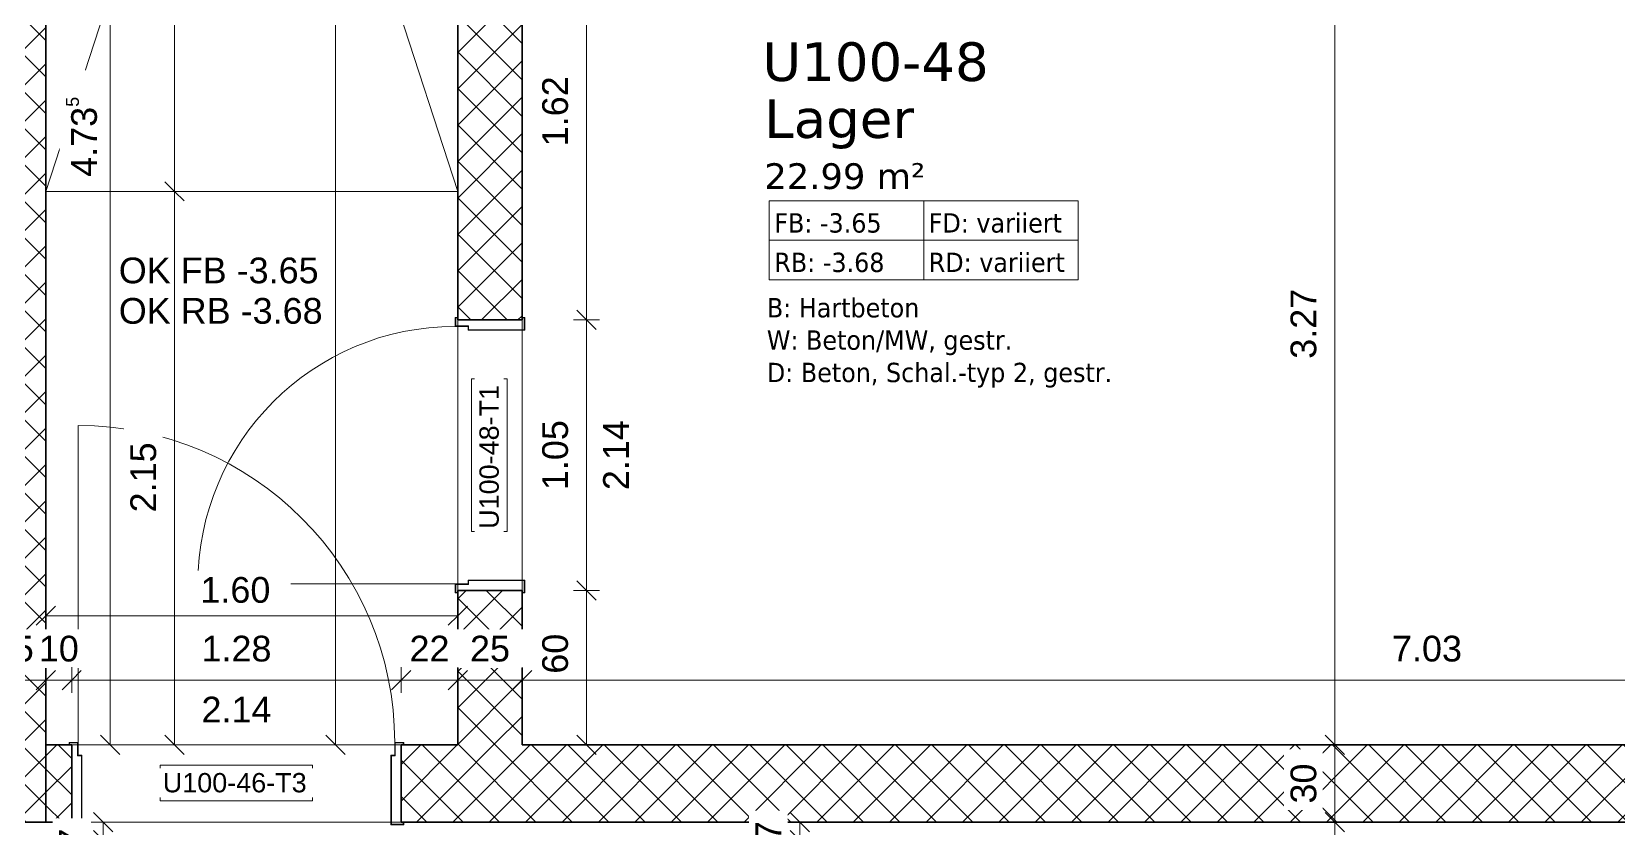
# Model space of a CAD drawing. Header units: metres. Extents: x -86 to 44, y -23 to 39.
# Drawn here: x 16.52 to 22.68, y -2.38 to 0.72 of the extents above; entities that cross this region are included whole.
import ezdxf

# ---------------------------------------------------------------- set-up
doc = ezdxf.new("R2010")
doc.units = ezdxf.units.M
doc.linetypes.add('_Rasterlinie_', pattern=[0.375, 0.2, -0.05, 0.075, -0.05])
doc.linetypes.add('Grundrissdarstellung Sturz', pattern=[0.25, 0.15, -0.05, 0, -0.05])
for name, color, linetype, lineweight in [('A-____-____-DIMS', 7, 'Continuous', 5), ('A-____-____-DIMS-50', 7, 'Continuous', 5), ('A-AREA-____-IDEN', 7, 'Continuous', 5), ('A-DETL-GENF-OTLN', 7, 'Continuous', 9), ('A-DOOR-____-IDEN', 7, 'Continuous', 5), ('A-DOOR-____-OTLN', 7, 'Continuous', 9), ('A-DOOR-FRAM-MCUT', 7, 'Continuous', 9), ('A-DOOR-OPNG-OTLN', 7, 'Continuous', 9), ('A-FLOR-____-OTLN', 7, 'Continuous', 9), ('A-WALL-____-MCUT', 7, 'Continuous', 35), ('A-WALL-____-PATT', 7, 'Continuous', 35), ('G-____-____-DIMS', 7, 'Continuous', 5), ('S-GRID-____-OTLN', 7, 'Continuous', 5)]:
    doc.layers.add(name, color=color, linetype=linetype, lineweight=lineweight)
doc.styles.add('Arial_1', font='arial.ttf', dxfattribs={"height": 0.1})
doc.styles.add('Arial_2', font='arial.ttf', dxfattribs={"height": 0.075})
doc.styles.add('Verdana_2', font='verdana.ttf', dxfattribs={"height": 0.1})
doc.styles.add('Verdana_3', font='verdana.ttf', dxfattribs={"width": 0.9, "height": 0.075})
doc.styles.add('Verdana_4', font='verdana.ttf', dxfattribs={"height": 0.15})
doc.dimstyles.new('Arial_2_00mm_fein', dxfattribs={"dimscale": 0.3048, "dimtxt": 0.102026, "dimasz": 0.246063, "dimexe": 0.164042, "dimexo": 0.0625, "dimgap": 0.123031, "dimtad": 1, "dimdec": 1, "dimlfac": 100, "dimrnd": 0.5, "dimdsep": 46, "dimtxsty": 'Arial_1', "dimblk1": 'OBLIQUE', "dimblk2": 'OBLIQUE', "dimsah": 1, "dimcen": 0.09, "dimazin": 0, "dimtfac": 1, "dimtdec": 4, "dimtix": 1, "dimtmove": 0, "dimatfit": 3, "dimfxl": 0.164042, "dimfxlon": 1, "dimtvp": 1, "dimtfill": 1, "dimtolj": 1, "dimtzin": 0, "dimarcsym": 2})
doc.dimstyles.new('Arial_2_00mm_fein_1', dxfattribs={"dimscale": 0.3048, "dimtxt": 0.102026, "dimasz": 0.246063, "dimexe": 0.164042, "dimexo": 0.0625, "dimgap": 0.123031, "dimtad": 1, "dimdec": 1, "dimlfac": 100, "dimrnd": 0.5, "dimdsep": 46, "dimtxsty": 'Arial_1', "dimblk1": 'OBLIQUE', "dimblk2": 'OBLIQUE', "dimsah": 1, "dimcen": 0.09, "dimazin": 0, "dimtfac": 1, "dimtdec": 4, "dimtix": 1, "dimtmove": 2, "dimatfit": 3, "dimfxl": 0.164042, "dimfxlon": 1, "dimtvp": 1, "dimtfill": 1, "dimtolj": 1, "dimtzin": 0, "dimarcsym": 2})
doc.dimstyles.new('Arial_2_00mm_fein_2', dxfattribs={"dimscale": 0.3048, "dimtxt": 0.102026, "dimasz": 0.246063, "dimexe": 0.164042, "dimexo": 0.0625, "dimgap": 0.123031, "dimtad": 1, "dimrnd": 0.005, "dimzin": 0, "dimdsep": 46, "dimtxsty": 'Arial_1', "dimblk1": 'OBLIQUE', "dimblk2": 'OBLIQUE', "dimsah": 1, "dimcen": 0.09, "dimazin": 0, "dimtfac": 1, "dimtdec": 4, "dimtix": 1, "dimtmove": 0, "dimatfit": 3, "dimfxl": 0.164042, "dimfxlon": 1, "dimtvp": 1, "dimtfill": 1, "dimtolj": 1, "dimtzin": 0, "dimarcsym": 2})
doc.dimstyles.new('SUB_Rohbau_fein', dxfattribs={"dimscale": 0.3048, "dimtxt": 0.102026, "dimasz": 0.246063, "dimexe": 0.164042, "dimexo": 0.0625, "dimgap": 0.123031, "dimtad": 1, "dimdec": 1, "dimlfac": 100, "dimrnd": 0.5, "dimdsep": 46, "dimtxsty": 'Arial_1', "dimblk1": 'OBLIQUE', "dimblk2": 'OBLIQUE', "dimsah": 1, "dimcen": 0.09, "dimazin": 0, "dimtfac": 1, "dimtdec": 4, "dimtix": 1, "dimtmove": 0, "dimatfit": 3, "dimfxl": 0.164042, "dimfxlon": 1, "dimtvp": 1, "dimtfill": 1, "dimtolj": 1, "dimtzin": 0, "dimarcsym": 2})
doc.dimstyles.new('SUB_Rohbau_fein_1', dxfattribs={"dimscale": 0.3048, "dimtxt": 0.102026, "dimasz": 0.246063, "dimexe": 0.164042, "dimexo": 0.0625, "dimgap": 0.123031, "dimtad": 1, "dimrnd": 0.005, "dimzin": 0, "dimdsep": 46, "dimtxsty": 'Arial_1', "dimblk1": 'OBLIQUE', "dimblk2": 'OBLIQUE', "dimsah": 1, "dimcen": 0.09, "dimazin": 0, "dimtfac": 1, "dimtdec": 4, "dimtix": 1, "dimtmove": 0, "dimatfit": 3, "dimfxl": 0.164042, "dimfxlon": 1, "dimtvp": 1, "dimtfill": 1, "dimtolj": 1, "dimtzin": 0, "dimarcsym": 2})
doc.dimstyles.new('SUB_Rohbau_fein_2', dxfattribs={"dimscale": 0.3048, "dimtxt": 0.102026, "dimasz": 0.246063, "dimexe": 0.164042, "dimexo": 0.0625, "dimgap": 0.123031, "dimtad": 1, "dimrnd": 0.005, "dimzin": 0, "dimdsep": 46, "dimtxsty": 'Arial_1', "dimblk1": 'OBLIQUE', "dimblk2": 'OBLIQUE', "dimsah": 1, "dimcen": 0.09, "dimazin": 0, "dimtfac": 1, "dimtdec": 4, "dimtix": 1, "dimtmove": 2, "dimatfit": 3, "dimfxl": 0.164042, "dimfxlon": 1, "dimtvp": 1, "dimtfill": 1, "dimtolj": 1, "dimtzin": 0, "dimarcsym": 2})
doc.dimstyles.new('SUB_Rohbau_fein_3', dxfattribs={"dimscale": 0.3048, "dimtxt": 0.102026, "dimasz": 0.246063, "dimexe": 0.164042, "dimexo": 0.0625, "dimgap": 0.123031, "dimtad": 1, "dimdec": 1, "dimlfac": 100, "dimrnd": 0.5, "dimdsep": 46, "dimtxsty": 'Arial_1', "dimblk1": 'OBLIQUE', "dimblk2": 'OBLIQUE', "dimsah": 1, "dimcen": 0.09, "dimazin": 0, "dimtfac": 1, "dimtdec": 4, "dimtix": 1, "dimtmove": 2, "dimatfit": 3, "dimfxl": 0.164042, "dimfxlon": 1, "dimtvp": 1, "dimtfill": 1, "dimtolj": 1, "dimtzin": 0, "dimarcsym": 2})
doc.dimstyles.new('SUB_Rohbau_fein_6', dxfattribs={"dimscale": 0.3048, "dimtxt": 0.102026, "dimasz": 0.246063, "dimexe": 0.164042, "dimexo": 0.0625, "dimgap": 0.123031, "dimtad": 1, "dimdec": 1, "dimlfac": 100, "dimrnd": 0.5, "dimdsep": 46, "dimtxsty": 'Arial_1', "dimblk1": 'OBLIQUE', "dimblk2": 'OBLIQUE', "dimsah": 1, "dimcen": 0.09, "dimazin": 0, "dimtfac": 1, "dimtdec": 4, "dimtix": 1, "dimtmove": 0, "dimatfit": 3, "dimfxl": 0.164042, "dimfxlon": 1, "dimtvp": 1, "dimtfill": 1, "dimtolj": 1, "dimtzin": 0, "dimarcsym": 2})
pattern_1 = [(45, (0, 0), (-0.07071068, 0.07071068), []), (135, (0, 0), (-0.07071068, -0.07071068), [])]

# ---------------------------------------------------------------- blocks, each defined once
blk = doc.blocks.new('TU DF 1 - Stahlzarge - stumpf einschlagend - ML - 1280 x 2140 - EI30-selbstschliessend-31610309--01_UG_OK_FFB_AF')
at = {"layer": 'A-DOOR-FRAM-MCUT'}
for p, q in [((-0.65, 0.16), (-0.6, 0.16)), ((-0.65, 0.15), (-0.65, 0.16)), ((-0.648, 0.158), (-0.648, 0.15)), ((-0.602, 0.158), (-0.648, 0.158)), ((-0.602, -0.108), (-0.602, 0.158)), ((-0.6, 0.16), (-0.6, -0.11)), ((0.6, 0.16), (0.65, 0.16)), ((0.6, -0.11), (0.6, 0.16)), ((0.602, 0.158), (0.602, -0.108)), ((0.648, 0.158), (0.602, 0.158)), ((0.648, 0.15), (0.648, 0.158)), ((0.65, 0.16), (0.65, 0.15)), ((-0.617, -0.108), (-0.602, -0.108)), ((-0.617, -0.158), (-0.617, -0.108)), ((-0.615, -0.11), (-0.615, -0.16)), ((-0.6, -0.11), (-0.615, -0.11)), ((0.615, -0.11), (0.6, -0.11)), ((0.602, -0.108), (0.617, -0.108)), ((0.615, -0.16), (0.615, -0.11)), ((0.617, -0.108), (0.617, -0.158)), ((-0.65, -0.16), (-0.65, -0.15)), ((-0.615, -0.16), (-0.65, -0.16)), ((-0.648, -0.15), (-0.648, -0.158)), ((-0.648, -0.158), (-0.617, -0.158)), ((0.65, -0.16), (0.615, -0.16)), ((0.617, -0.158), (0.648, -0.158)), ((0.648, -0.158), (0.648, -0.15)), ((0.65, -0.15), (0.65, -0.16))]:
    blk.add_line(p, q, dxfattribs=at)
at = {"layer": 'A-DOOR-OPNG-OTLN'}
blk.add_line((0.615, -0.16), (0.615, -1.39), dxfattribs=at)
blk.add_arc((0.615, -0.16), 1.23, 180, 270, dxfattribs=at)
blk = doc.blocks.new('TU DF 1 - Stahlzarge - stumpf einschlagend - ML - 1050 x 2140 - EI30-31636226--01_UG_OK_FFB_AF')
at = {"layer": 'A-DOOR-____-OTLN', "linetype": 'Grundrissdarstellung Sturz'}
for p, q in [((-0.525, 0.125), (0.525, 0.125)), ((-0.525, -0.125), (0.525, -0.125))]:
    blk.add_line(p, q, dxfattribs=at)
at = {"layer": 'A-DOOR-FRAM-MCUT'}
for p, q in [((-0.535, 0.135), (-0.485, 0.135)), ((-0.535, 0.125), (-0.535, 0.135)), ((-0.533, 0.133), (-0.533, 0.125)), ((-0.487, 0.133), (-0.533, 0.133)), ((-0.487, -0.083), (-0.487, 0.133)), ((-0.485, 0.135), (-0.485, -0.085)), ((0.485, 0.135), (0.535, 0.135)), ((0.485, -0.085), (0.485, 0.135)), ((0.487, 0.133), (0.487, -0.083)), ((0.533, 0.133), (0.487, 0.133)), ((0.533, 0.125), (0.533, 0.133)), ((0.535, 0.135), (0.535, 0.125)), ((-0.502, -0.083), (-0.487, -0.083)), ((-0.502, -0.133), (-0.502, -0.083)), ((-0.5, -0.085), (-0.5, -0.135)), ((-0.485, -0.085), (-0.5, -0.085)), ((0.5, -0.085), (0.485, -0.085)), ((0.487, -0.083), (0.502, -0.083)), ((0.5, -0.135), (0.5, -0.085)), ((0.502, -0.083), (0.502, -0.133)), ((-0.535, -0.135), (-0.535, -0.125)), ((-0.5, -0.135), (-0.535, -0.135)), ((-0.533, -0.125), (-0.533, -0.133)), ((-0.533, -0.133), (-0.502, -0.133)), ((0.535, -0.135), (0.5, -0.135)), ((0.502, -0.133), (0.533, -0.133)), ((0.533, -0.133), (0.533, -0.125)), ((0.535, -0.125), (0.535, -0.135))]:
    blk.add_line(p, q, dxfattribs=at)
at = {"layer": 'A-DOOR-OPNG-OTLN'}
blk.add_line((0.5, -0.135), (0.5, -1.135), dxfattribs=at)
blk.add_arc((0.5, -0.135), 1, 180, 270, dxfattribs=at)
blk = doc.blocks.new('Rampenpfeil - Regulär-33622988--01_UG_OK_FFB_AF')
at = {"layer": 'A-DETL-GENF-OTLN'}
for p, q in [((2.4603, 0.8), (0, 1.6)), ((0, 0), (2.4603, 0.8))]:
    blk.add_line(p, q, dxfattribs=at)
blk = doc.blocks.new('DIMBLOCK54--01_UG_OK_FFB_AF')
at = {"layer": 'A-____-____-DIMS-50'}
for p, q in [((21.5792, -2.3534), (21.5417, -2.3159)), ((21.5792, -2.3534), (21.5292, -2.3534)), ((21.5792, -6.1534), (21.5792, -2.3534)), ((21.5792, -2.3534), (21.6167, -2.3909)), ((21.5792, -2.3534), (21.6292, -2.3534)), ((21.5792, -6.1534), (21.5292, -6.1534)), ((21.5792, -6.1534), (21.5417, -6.1159)), ((21.5792, -6.1534), (21.6167, -6.1909)), ((21.5792, -6.1534), (21.6292, -6.1534))]:
    blk.add_line(p, q, dxfattribs=at)
at = {"layer": 'A-____-____-DIMS-50', "color": 0, "insert": (21.4072, -4.3891), "char_height": 0.1, "width": 0.325653, "attachment_point": 1, "rotation": 90, "line_spacing_factor": 0.941778, "style": 'Arial_1', "bg_fill": 3, "box_fill_scale": 1.25, "bg_fill_color": 256, "bg_fill_true_color": 13158600, "bg_fill_transparency": 0}
blk.add_mtext('3.80', dxfattribs=at)
blk = doc.blocks.new('_Oblique')
at = {"color": 0, "linetype": 'ByBlock', "lineweight": -2}
blk.add_line((-0.5, -0.5), (0.5, 0.5), dxfattribs=at)
blk = doc.blocks.new('DIMBLOCK55--01_UG_OK_FFB_AF')
at = {"layer": 'A-____-____-DIMS-50'}
for p, q in [((21.5792, -2.0534), (21.5417, -2.0159)), ((21.5792, -2.0534), (21.5292, -2.0534)), ((21.5792, -2.3534), (21.5792, -2.0534)), ((21.5792, -2.0534), (21.6167, -2.0909)), ((21.5792, -2.0534), (21.6292, -2.0534)), ((21.5792, -2.3534), (21.5417, -2.3159)), ((21.5792, -2.3534), (21.5292, -2.3534)), ((21.5792, -2.3534), (21.6167, -2.3909)), ((21.5792, -2.3534), (21.6292, -2.3534))]:
    blk.add_line(p, q, dxfattribs=at)
at = {"layer": 'A-____-____-DIMS-50', "color": 0, "insert": (21.4072, -2.281), "char_height": 0.1, "width": 0.186088, "attachment_point": 1, "rotation": 90, "line_spacing_factor": 0.941778, "style": 'Arial_1', "bg_fill": 3, "box_fill_scale": 1.25, "bg_fill_color": 256, "bg_fill_true_color": 13158600, "bg_fill_transparency": 0}
blk.add_mtext('30', dxfattribs=at)
blk = doc.blocks.new('DIMBLOCK56--01_UG_OK_FFB_AF')
at = {"layer": 'A-____-____-DIMS-50'}
for p, q in [((21.5792, 1.2166), (21.5417, 1.2541)), ((21.5792, 1.2166), (21.5292, 1.2166)), ((21.5792, -2.0534), (21.5792, 1.2166)), ((21.5792, 1.2166), (21.6167, 1.1791)), ((21.5792, 1.2166), (21.6292, 1.2166)), ((21.5792, -2.0534), (21.5417, -2.0159)), ((21.5792, -2.0534), (21.5292, -2.0534)), ((21.5792, -2.0534), (21.6167, -2.0909)), ((21.5792, -2.0534), (21.6292, -2.0534))]:
    blk.add_line(p, q, dxfattribs=at)
at = {"layer": 'A-____-____-DIMS-50', "color": 0, "insert": (21.4072, -0.5541), "char_height": 0.1, "width": 0.325653, "attachment_point": 1, "rotation": 90, "line_spacing_factor": 0.941778, "style": 'Arial_1', "bg_fill": 3, "box_fill_scale": 1.25, "bg_fill_color": 256, "bg_fill_true_color": 13158600, "bg_fill_transparency": 0}
blk.add_mtext('3.27', dxfattribs=at)
blk = doc.blocks.new('DIMBLOCK361--01_UG_OK_FFB_AF')
at = {"layer": 'A-____-____-DIMS-50'}
for p, q in [((18.672, -1.4534), (18.6345, -1.4159)), ((18.672, -1.4534), (18.622, -1.4534)), ((18.672, -2.0534), (18.672, -1.4534)), ((18.672, -1.4534), (18.7095, -1.4909)), ((18.672, -1.4534), (18.722, -1.4534)), ((18.672, -2.0534), (18.6345, -2.0159)), ((18.672, -2.0534), (18.622, -2.0534)), ((18.672, -2.0534), (18.7095, -2.0909)), ((18.672, -2.0534), (18.722, -2.0534))]:
    blk.add_line(p, q, dxfattribs=at)
at = {"layer": 'A-____-____-DIMS-50', "color": 0, "insert": (18.5, -1.777), "char_height": 0.1, "width": 0.186088, "attachment_point": 1, "rotation": 90, "line_spacing_factor": 0.941778, "style": 'Arial_1', "bg_fill": 3, "box_fill_scale": 1.25, "bg_fill_color": 256, "bg_fill_true_color": 13158600, "bg_fill_transparency": 0}
blk.add_mtext('60', dxfattribs=at)
blk = doc.blocks.new('DIMBLOCK362--01_UG_OK_FFB_AF')
at = {"layer": 'A-____-____-DIMS-50'}
for p, q in [((18.672, -0.4034), (18.6345, -0.3659)), ((18.672, -0.4034), (18.622, -0.4034)), ((18.672, -1.4534), (18.672, -0.4034)), ((18.672, -0.4034), (18.7095, -0.4409)), ((18.672, -0.4034), (18.722, -0.4034)), ((18.672, -1.4534), (18.6345, -1.4159)), ((18.672, -1.4534), (18.622, -1.4534)), ((18.672, -1.4534), (18.7095, -1.4909)), ((18.672, -1.4534), (18.722, -1.4534))]:
    blk.add_line(p, q, dxfattribs=at)
at = {"layer": 'A-____-____-DIMS-50', "color": 0, "char_height": 0.1, "width": 0.325653, "attachment_point": 1, "rotation": 90, "line_spacing_factor": 0.941778, "style": 'Arial_1', "bg_fill": 3, "box_fill_scale": 1.25, "bg_fill_color": 256, "bg_fill_true_color": 13158600, "bg_fill_transparency": 0}
for s, insert in [('1.05', (18.5, -1.0641)), ('2.14', (18.7366, -1.0641))]:
    blk.add_mtext(s, dxfattribs=dict(at, insert=insert))
blk = doc.blocks.new('DIMBLOCK363--01_UG_OK_FFB_AF')
at = {"layer": 'A-____-____-DIMS-50'}
for p, q in [((18.672, 1.2166), (18.6345, 1.2541)), ((18.672, 1.2166), (18.622, 1.2166)), ((18.672, -0.4034), (18.672, 1.2166)), ((18.672, 1.2166), (18.7095, 1.1791)), ((18.672, 1.2166), (18.722, 1.2166)), ((18.672, -0.4034), (18.6345, -0.3659)), ((18.672, -0.4034), (18.622, -0.4034)), ((18.672, -0.4034), (18.7095, -0.4409)), ((18.672, -0.4034), (18.722, -0.4034))]:
    blk.add_line(p, q, dxfattribs=at)
at = {"layer": 'A-____-____-DIMS-50', "color": 0, "insert": (18.5, 0.2709), "char_height": 0.1, "width": 0.325653, "attachment_point": 1, "rotation": 90, "line_spacing_factor": 0.941778, "style": 'Arial_1', "bg_fill": 3, "box_fill_scale": 1.25, "bg_fill_color": 256, "bg_fill_true_color": 13158600, "bg_fill_transparency": 0}
blk.add_mtext('1.62', dxfattribs=at)
blk = doc.blocks.new('DIMBLOCK386--01_UG_OK_FFB_AF')
at = {"layer": 'A-____-____-DIMS-50'}
for p, q in [((17.697, 7.0366), (17.647, 7.0366)), ((17.697, 7.0366), (17.6595, 7.0741)), ((17.697, -2.0534), (17.697, 7.0366)), ((17.697, 7.0366), (17.7345, 6.9991)), ((17.697, 7.0366), (17.747, 7.0366)), ((17.697, -2.0534), (17.6595, -2.0159)), ((17.697, -2.0534), (17.647, -2.0534)), ((17.697, -2.0534), (17.7345, -2.0909)), ((17.697, -2.0534), (17.747, -2.0534))]:
    blk.add_line(p, q, dxfattribs=at)
at = {"layer": 'A-____-____-DIMS-50', "color": 0, "insert": (17.525, 2.3559), "char_height": 0.1, "width": 0.325653, "attachment_point": 1, "rotation": 90, "line_spacing_factor": 0.941778, "style": 'Arial_1', "bg_fill": 3, "box_fill_scale": 1.25, "bg_fill_color": 256, "bg_fill_true_color": 13158600, "bg_fill_transparency": 0}
blk.add_mtext('9.09', dxfattribs=at)
blk = doc.blocks.new('DIMBLOCK395--01_UG_OK_FFB_AF')
at = {"layer": 'A-____-____-DIMS-50'}
for p, q in [((16.822, 2.6814), (16.7845, 2.7189)), ((16.822, 2.6814), (16.772, 2.6814)), ((16.822, -2.0534), (16.822, 2.6814)), ((16.822, 2.6814), (16.8595, 2.6439)), ((16.822, 2.6814), (16.872, 2.6814)), ((16.822, -2.0534), (16.7845, -2.0159)), ((16.822, -2.0534), (16.772, -2.0534)), ((16.822, -2.0534), (16.8595, -2.0909)), ((16.822, -2.0534), (16.872, -2.0534))]:
    blk.add_line(p, q, dxfattribs=at)
at = {"layer": 'A-____-____-DIMS-50', "color": 0, "insert": (16.65, 0.1523), "char_height": 0.1, "width": 0.388091, "attachment_point": 1, "rotation": 90, "line_spacing_factor": 0.941778, "style": 'Arial_1', "bg_fill": 3, "box_fill_scale": 1.25, "bg_fill_color": 256, "bg_fill_true_color": 13158600, "bg_fill_transparency": 0}
blk.add_mtext('4.73\\A2\\H0.5x;\\S5^  ;\\H2x;', dxfattribs=at)
blk = doc.blocks.new('DIMBLOCK405--01_UG_OK_FFB_AF')
at = {"layer": 'A-____-____-DIMS-50'}
for p, q in [((17.072, 2.5561), (17.0345, 2.5936)), ((17.072, 2.5561), (17.022, 2.5561)), ((17.072, 2.5561), (17.072, 0.0961)), ((17.072, 2.5561), (17.1095, 2.5186)), ((17.072, 2.5561), (17.122, 2.5561)), ((17.072, 0.0961), (17.0345, 0.1336)), ((17.072, 0.0961), (17.022, 0.0961)), ((17.072, 0.0961), (17.1095, 0.0586)), ((17.072, 0.0961), (17.122, 0.0961))]:
    blk.add_line(p, q, dxfattribs=at)
at = {"layer": 'A-____-____-DIMS-50', "color": 0, "insert": (16.9, 1.1904), "char_height": 0.1, "width": 0.325653, "attachment_point": 1, "rotation": 90, "line_spacing_factor": 0.941778, "style": 'Arial_1', "bg_fill": 3, "box_fill_scale": 1.25, "bg_fill_color": 256, "bg_fill_true_color": 13158600, "bg_fill_transparency": 0}
blk.add_mtext('2.46', dxfattribs=at)
blk = doc.blocks.new('DIMBLOCK406--01_UG_OK_FFB_AF')
at = {"layer": 'A-____-____-DIMS-50'}
for p, q in [((17.072, 0.0961), (17.0345, 0.1336)), ((17.072, 0.0961), (17.022, 0.0961)), ((17.072, 0.0961), (17.072, -2.0534)), ((17.072, 0.0961), (17.1095, 0.0586)), ((17.072, 0.0961), (17.122, 0.0961)), ((17.072, -2.0534), (17.0345, -2.0159)), ((17.072, -2.0534), (17.022, -2.0534)), ((17.072, -2.0534), (17.1095, -2.0909)), ((17.072, -2.0534), (17.122, -2.0534))]:
    blk.add_line(p, q, dxfattribs=at)
at = {"layer": 'A-____-____-DIMS-50', "color": 0, "insert": (16.9, -1.1506), "char_height": 0.1, "width": 0.325653, "attachment_point": 1, "rotation": 90, "line_spacing_factor": 0.941778, "style": 'Arial_1', "bg_fill": 3, "box_fill_scale": 1.25, "bg_fill_color": 256, "bg_fill_true_color": 13158600, "bg_fill_transparency": 0}
blk.add_mtext('2.15', dxfattribs=at)
blk = doc.blocks.new('DIMBLOCK423--01_UG_OK_FFB_AF')
at = {"layer": 'A-____-____-DIMS-50'}
for p, q in [((16.322, -1.8015), (16.322, -1.7515)), ((16.322, -1.8015), (16.3595, -1.764)), ((16.572, -1.8015), (16.572, -1.7515)), ((16.572, -1.8015), (16.6095, -1.764)), ((16.322, -1.8015), (16.2845, -1.839)), ((16.322, -1.8015), (16.572, -1.8015)), ((16.322, -1.8015), (16.322, -1.8515)), ((16.572, -1.8015), (16.5345, -1.839)), ((16.572, -1.8015), (16.572, -1.8515))]:
    blk.add_line(p, q, dxfattribs=at)
at = {"layer": 'A-____-____-DIMS-50', "color": 0, "insert": (16.3694, -1.6294), "char_height": 0.1, "width": 0.186088, "attachment_point": 1, "line_spacing_factor": 0.941778, "style": 'Arial_1', "bg_fill": 3, "box_fill_scale": 1.25, "bg_fill_color": 256, "bg_fill_true_color": 13158600, "bg_fill_transparency": 0}
blk.add_mtext('25', dxfattribs=at)
blk = doc.blocks.new('DIMBLOCK424--01_UG_OK_FFB_AF')
at = {"layer": 'A-____-____-DIMS-50'}
for p, q in [((16.572, -1.8015), (16.572, -1.7515)), ((16.572, -1.8015), (16.6095, -1.764)), ((16.672, -1.8015), (16.672, -1.7515)), ((16.672, -1.8015), (16.7095, -1.764)), ((16.572, -1.8015), (16.5345, -1.839)), ((16.572, -1.8015), (16.672, -1.8015)), ((16.572, -1.8015), (16.572, -1.8515)), ((16.672, -1.8015), (16.6345, -1.839)), ((16.672, -1.8015), (16.672, -1.8515))]:
    blk.add_line(p, q, dxfattribs=at)
at = {"layer": 'A-____-____-DIMS-50', "color": 0, "insert": (16.5444, -1.6294), "char_height": 0.1, "width": 0.186088, "attachment_point": 1, "line_spacing_factor": 0.941778, "style": 'Arial_1', "bg_fill": 3, "box_fill_scale": 1.25, "bg_fill_color": 256, "bg_fill_true_color": 13158600, "bg_fill_transparency": 0}
blk.add_mtext('10', dxfattribs=at)
blk = doc.blocks.new('DIMBLOCK425--01_UG_OK_FFB_AF')
at = {"layer": 'A-____-____-DIMS-50'}
for p, q in [((16.672, -1.8015), (16.672, -1.7515)), ((16.672, -1.8015), (16.7095, -1.764)), ((17.952, -1.8015), (17.952, -1.7515)), ((17.952, -1.8015), (17.9895, -1.764)), ((16.672, -1.8015), (16.6345, -1.839)), ((16.672, -1.8015), (17.952, -1.8015)), ((16.672, -1.8015), (16.672, -1.8515)), ((17.952, -1.8015), (17.9145, -1.839)), ((17.952, -1.8015), (17.952, -1.8515))]:
    blk.add_line(p, q, dxfattribs=at)
at = {"layer": 'A-____-____-DIMS-50', "color": 0, "char_height": 0.1, "width": 0.325653, "attachment_point": 1, "line_spacing_factor": 0.941778, "style": 'Arial_1', "bg_fill": 3, "box_fill_scale": 1.25, "bg_fill_color": 256, "bg_fill_true_color": 13158600, "bg_fill_transparency": 0}
for s, insert in [('1.28', (17.1763, -1.6294)), ('2.14', (17.1763, -1.8661))]:
    blk.add_mtext(s, dxfattribs=dict(at, insert=insert))
blk = doc.blocks.new('DIMBLOCK426--01_UG_OK_FFB_AF')
at = {"layer": 'A-____-____-DIMS-50'}
for p, q in [((17.952, -1.8015), (17.952, -1.7515)), ((17.952, -1.8015), (17.9895, -1.764)), ((18.172, -1.8015), (18.172, -1.7515)), ((18.172, -1.8015), (18.2095, -1.764)), ((17.952, -1.8015), (17.9145, -1.839)), ((17.952, -1.8015), (18.172, -1.8015)), ((17.952, -1.8015), (17.952, -1.8515)), ((18.172, -1.8015), (18.1345, -1.839)), ((18.172, -1.8015), (18.172, -1.8515))]:
    blk.add_line(p, q, dxfattribs=at)
at = {"layer": 'A-____-____-DIMS-50', "color": 0, "insert": (17.9844, -1.6294), "char_height": 0.1, "width": 0.186088, "attachment_point": 1, "line_spacing_factor": 0.941778, "style": 'Arial_1', "bg_fill": 3, "box_fill_scale": 1.25, "bg_fill_color": 256, "bg_fill_true_color": 13158600, "bg_fill_transparency": 0}
blk.add_mtext('22', dxfattribs=at)
blk = doc.blocks.new('DIMBLOCK427--01_UG_OK_FFB_AF')
at = {"layer": 'A-____-____-DIMS-50'}
for p, q in [((18.172, -1.8015), (18.172, -1.7515)), ((18.172, -1.8015), (18.2095, -1.764)), ((18.422, -1.8015), (18.422, -1.7515)), ((18.422, -1.8015), (18.4595, -1.764)), ((18.172, -1.8015), (18.1345, -1.839)), ((18.172, -1.8015), (18.422, -1.8015)), ((18.172, -1.8015), (18.172, -1.8515)), ((18.422, -1.8015), (18.3845, -1.839)), ((18.422, -1.8015), (18.422, -1.8515))]:
    blk.add_line(p, q, dxfattribs=at)
at = {"layer": 'A-____-____-DIMS-50', "color": 0, "insert": (18.2194, -1.6294), "char_height": 0.1, "width": 0.186088, "attachment_point": 1, "line_spacing_factor": 0.941778, "style": 'Arial_1', "bg_fill": 3, "box_fill_scale": 1.25, "bg_fill_color": 256, "bg_fill_true_color": 13158600, "bg_fill_transparency": 0}
blk.add_mtext('25', dxfattribs=at)
blk = doc.blocks.new('DIMBLOCK428--01_UG_OK_FFB_AF')
at = {"layer": 'A-____-____-DIMS-50'}
for p, q in [((18.422, -1.8015), (18.422, -1.7515)), ((18.422, -1.8015), (18.4595, -1.764)), ((25.452, -1.8015), (25.452, -1.7515)), ((25.452, -1.8015), (25.4895, -1.764)), ((18.422, -1.8015), (18.3845, -1.839)), ((18.422, -1.8015), (25.452, -1.8015)), ((18.422, -1.8015), (18.422, -1.8515)), ((25.452, -1.8015), (25.4145, -1.839)), ((25.452, -1.8015), (25.452, -1.8515))]:
    blk.add_line(p, q, dxfattribs=at)
at = {"layer": 'A-____-____-DIMS-50', "color": 0, "insert": (21.8013, -1.6294), "char_height": 0.1, "width": 0.325653, "attachment_point": 1, "line_spacing_factor": 0.941778, "style": 'Arial_1', "bg_fill": 3, "box_fill_scale": 1.25, "bg_fill_color": 256, "bg_fill_true_color": 13158600, "bg_fill_transparency": 0}
blk.add_mtext('7.03', dxfattribs=at)
blk = doc.blocks.new('DIMBLOCK430--01_UG_OK_FFB_AF')
at = {"layer": 'A-____-____-DIMS-50'}
for p, q in [((16.572, -1.5515), (16.572, -1.5015)), ((16.572, -1.5515), (16.6095, -1.514)), ((18.172, -1.5515), (18.172, -1.5015)), ((18.172, -1.5515), (18.2095, -1.514)), ((16.572, -1.5515), (16.5345, -1.589)), ((16.572, -1.5515), (18.172, -1.5515)), ((16.572, -1.5515), (16.572, -1.6015)), ((18.172, -1.5515), (18.1345, -1.589)), ((18.172, -1.5515), (18.172, -1.6015))]:
    blk.add_line(p, q, dxfattribs=at)
at = {"layer": 'A-____-____-DIMS-50', "color": 0, "insert": (17.1721, -1.4014), "char_height": 0.1, "width": 0.325653, "attachment_point": 1, "line_spacing_factor": 0.941778, "style": 'Arial_1', "bg_fill": 3, "box_fill_scale": 1.25, "bg_fill_color": 256, "bg_fill_true_color": 13158600, "bg_fill_transparency": 0}
blk.add_mtext('1.60', dxfattribs=at)
blk = doc.blocks.new('DIMBLOCK1254--01_UG_OK_FFB_AF')
at = {"layer": 'A-____-____-DIMS-50'}
for p, q in [((19.5005, -2.3534), (19.463, -2.3159)), ((19.5005, -2.3534), (19.4505, -2.3534)), ((19.5005, -2.4229), (19.463, -2.3854)), ((19.5005, -2.4229), (19.5005, -2.3534)), ((19.5005, -2.3534), (19.538, -2.3909)), ((19.5005, -2.3534), (19.5505, -2.3534)), ((19.5005, -2.4229), (19.4505, -2.4229)), ((19.5005, -2.4229), (19.538, -2.4604)), ((19.5005, -2.4229), (19.5505, -2.4229))]:
    blk.add_line(p, q, dxfattribs=at)
at = {"layer": 'A-____-____-DIMS-50', "color": 0, "insert": (19.3285, -2.4269), "char_height": 0.1, "width": 0.093044, "attachment_point": 1, "rotation": 90, "line_spacing_factor": 0.941778, "style": 'Arial_1', "bg_fill": 3, "box_fill_scale": 1.25, "bg_fill_color": 256, "bg_fill_true_color": 13158600, "bg_fill_transparency": 0}
blk.add_mtext('7', dxfattribs=at)
blk = doc.blocks.new('DIMBLOCK1259--01_UG_OK_FFB_AF')
at = {"layer": 'A-____-____-DIMS-50'}
for p, q in [((16.7947, -2.3534), (16.7572, -2.3159)), ((16.7947, -2.3534), (16.7447, -2.3534)), ((16.7947, -2.4229), (16.7572, -2.3854)), ((16.7947, -2.4229), (16.7947, -2.3534)), ((16.7947, -2.3534), (16.8322, -2.3909)), ((16.7947, -2.3534), (16.8447, -2.3534)), ((16.7947, -2.4229), (16.7447, -2.4229)), ((16.7947, -2.4229), (16.8322, -2.4604)), ((16.7947, -2.4229), (16.8447, -2.4229))]:
    blk.add_line(p, q, dxfattribs=at)
at = {"layer": 'A-____-____-DIMS-50', "color": 0, "insert": (16.6227, -2.4562), "char_height": 0.1, "width": 0.093044, "attachment_point": 1, "rotation": 90, "line_spacing_factor": 0.941778, "style": 'Arial_1', "bg_fill": 3, "box_fill_scale": 1.25, "bg_fill_color": 256, "bg_fill_true_color": 13158600, "bg_fill_transparency": 0}
blk.add_mtext('7', dxfattribs=at)
blk = doc.blocks.new('Beschriftung_Räume-SUB - OK_varriert-31033571--01_UG_OK_FFB_AF')
at = {"layer": 'A-AREA-____-IDEN'}
for p, q in [((0, -0.01263), (0.024, -0.01263)), ((0, -0.01875), (0, -0.01263)), ((0.012, -0.01263), (0.012, -0.01875)), ((0.024, -0.01263), (0.024, -0.01875)), ((0, -0.01569), (0.024, -0.01569)), ((0.024, -0.01875), (0, -0.01875))]:
    blk.add_line(p, q, dxfattribs=at)

msp = doc.modelspace()

# ---------------------------------------------------------------- hatches: boundary and pattern name
at = {"layer": 'A-WALL-____-PATT', "lineweight": 9}
h = msp.add_hatch(dxfattribs=at)
h.set_pattern_fill('FP_1', color=256, style=0, pattern_type=2)
h.set_pattern_definition(pattern_1)
h.paths.add_polyline_path([(16.322, -2.3534), (16.572, -2.3534), (16.572, 2.6814), (16.322, 2.6814), (16.322, -2.3534)])
h.paths.add_polyline_path([(16.4407, 3.7314), (16.572, 3.7314), (16.572, 7.0516), (16.322, 7.0516), (16.322, 3.7314)])
h = msp.add_hatch(dxfattribs=at)
h.set_pattern_fill('FP_1', color=256, style=0, pattern_type=2)
h.set_pattern_definition(pattern_1)
h.paths.add_polyline_path([(18.172, -2.0534), (18.422, -2.0534), (18.422, -1.4534), (18.172, -1.4534), (18.172, -1.5747)])
h.paths.add_polyline_path([(18.172, -0.4034), (18.422, -0.4034), (18.422, 1.4666), (18.172, 1.4666), (18.172, 0.0961)])
h = msp.add_hatch(dxfattribs=at)
h.set_pattern_fill('FP_1', color=256, style=0, pattern_type=2)
h.set_pattern_definition(pattern_1)
h.paths.add_polyline_path([(18.047, -2.3534), (18.172, -2.3534), (18.172, -2.0534), (17.952, -2.0534), (17.952, -2.3534)])
h.paths.add_polyline_path([(16.572, -2.3534), (16.672, -2.3534), (16.672, -2.0534), (16.572, -2.0534)])
h = msp.add_hatch(dxfattribs=at)
h.set_pattern_fill('FP_1', color=256, style=0, pattern_type=2)
h.set_pattern_definition(pattern_1)
h.paths.add_polyline_path([(19.4754, -2.3534), (25.452, -2.3534), (25.452, -2.0534), (18.172, -2.0534), (18.172, -2.3534), (18.422, -2.3534)])

# ---------------------------------------------------------------- linework, layer by layer
at = {"layer": 'A-DOOR-____-IDEN', "flags": 128}
for points in [[(18.2252, -1.2245), (18.2252, -0.6325), (18.3642, -0.6325), (18.3642, -1.2245)], [(17.0159, -2.1316), (17.6079, -2.1316), (17.6079, -2.2706), (17.0159, -2.2706)]]:
    msp.add_lwpolyline(points, close=True, dxfattribs=at)
at = {"layer": 'A-FLOR-____-OTLN'}
for p, q in [((18.172, 0.0961), (16.572, 0.0961)), ((18.172, -0.4034), (18.172, -0.4264)), ((18.172, -0.4284), (18.172, -1.4284)), ((18.422, -0.4034), (18.422, -0.4414)), ((18.422, -0.4434), (18.422, -1.4135)), ((18.422, -1.4154), (18.422, -1.4534)), ((18.172, -1.4304), (18.172, -1.4534)), ((16.695, -2.0534), (16.672, -2.0534)), ((17.927, -2.0534), (16.697, -2.0534)), ((17.952, -2.0534), (17.929, -2.0534)), ((16.672, -2.3534), (16.71, -2.3534)), ((16.7119, -2.3534), (17.9121, -2.3534)), ((17.914, -2.3534), (17.952, -2.3534))]:
    msp.add_line(p, q, dxfattribs=at)
at = {"layer": 'A-WALL-____-MCUT'}
for p, q in [((18.172, 7.0366), (18.172, -0.4034)), ((16.572, 2.6814), (16.572, -2.3534)), ((18.422, -0.4034), (18.422, 1.2166)), ((18.172, -0.4034), (18.422, -0.4034)), ((18.422, -1.4534), (18.172, -1.4534)), ((18.172, -1.4534), (18.172, -2.0534)), ((18.422, -2.0534), (18.422, -1.4534)), ((16.672, -2.0534), (16.572, -2.0534)), ((16.672, -2.3534), (16.672, -2.0534)), ((18.172, -2.0534), (17.952, -2.0534)), ((17.952, -2.0534), (17.952, -2.3534)), ((25.452, -2.0534), (18.422, -2.0534)), ((16.322, -2.3534), (16.572, -2.3534)), ((16.572, -2.3534), (16.672, -2.3534)), ((17.952, -2.3534), (25.452, -2.3534))]:
    msp.add_line(p, q, dxfattribs=at)
at = {"layer": 'S-GRID-____-OTLN', "color": 8, "linetype": '_Rasterlinie_', "true_color": 0x808080}
msp.add_line((-34.308, -2.3534), (27.9515, -2.3534), dxfattribs=at)

# ---------------------------------------------------------------- block references
at = {"layer": 'A-AREA-____-IDEN', "xscale": 49.99999999999998, "yscale": 49.99999999999998, "zscale": 49.99999999999998}
msp.add_blockref('Beschriftung_Räume-SUB - OK_varriert-31033571--01_UG_OK_FFB_AF', (19.3821, 0.6904), dxfattribs=at)
at = {"layer": 'A-DETL-GENF-OTLN', "rotation": 90}
msp.add_blockref('Rampenpfeil - Regulär-33622988--01_UG_OK_FFB_AF', (18.172, 0.0961), dxfattribs=at)
at = {"layer": 'A-DOOR-____-OTLN'}
for name, p, rotation in [('TU DF 1 - Stahlzarge - stumpf einschlagend - ML - 1050 x 2140 - EI30-31636226--01_UG_OK_FFB_AF', (18.297, -0.9284), 269.9999999999999), ('TU DF 1 - Stahlzarge - stumpf einschlagend - ML - 1280 x 2140 - EI30-selbstschliessend-31610309--01_UG_OK_FFB_AF', (17.312, -2.2034), 180)]:
    msp.add_blockref(name, p, dxfattribs=dict(at, rotation=rotation))

# ---------------------------------------------------------------- texts
at = {"layer": 'A-AREA-____-IDEN', "attachment_point": 1}
for s, insert, char_height, width, style in [('U100-48', (19.3553, 0.6747), 0.15, 1.074261, 'Verdana_4'), ('Lager', (19.3624, 0.4536), 0.15, 0.685443, 'Verdana_4'), ('22.99 m²', (19.3629, 0.2051), 0.1, 0.817721, 'Verdana_2'), ('FB: -3.65', (19.4016, 0.011), 0.075, 0.551962, 'Verdana_3'), ('FD: variiert', (20.0016, 0.011), 0.075, 0.667405, 'Verdana_3'), ('RB: -3.68', (19.4016, -0.1421), 0.075, 0.566392, 'Verdana_3'), ('RD: variiert', (20.0016, -0.1421), 0.075, 0.681835, 'Verdana_3'), ('B: Hartbeton', (19.3728, -0.3183), 0.075, 0.753987, 'Verdana_3'), ('W: Beton/MW, gestr.', (19.3728, -0.444), 0.075, 1.237405, 'Verdana_3'), ('D: Beton, Schal.-typ 2, gestr.', (19.3728, -0.5697), 0.075, 1.73886, 'Verdana_3')]:
    msp.add_mtext(s, dxfattribs=dict(at, insert=insert, char_height=char_height, width=width, style=style))
at = {"layer": 'G-____-____-DIMS', "insert": (16.855, -0.161), "char_height": 0.1, "width": 0.946353, "attachment_point": 1, "line_spacing_factor": 0.941778, "style": 'Arial_1'}
msp.add_mtext('OK FB -3.65\\POK RB -3.68', dxfattribs=at)

# ---------------------------------------------------------------- next in the draw order: texts
at = {"layer": 'A-DOOR-____-IDEN', "insert": (18.2561, -1.2145), "char_height": 0.075, "width": 0.689451, "attachment_point": 1, "rotation": 90, "style": 'Arial_2', "bg_fill": 3, "box_fill_scale": 1.25, "bg_fill_color": 256, "bg_fill_true_color": 13158600, "bg_fill_transparency": 0}
msp.add_mtext('U100-48-T1', dxfattribs=at)
at = {"layer": 'A-DOOR-____-IDEN', "insert": (17.0259, -2.1625), "char_height": 0.075, "width": 0.689451, "attachment_point": 1, "style": 'Arial_2', "bg_fill": 3, "box_fill_scale": 1.25, "bg_fill_color": 256, "bg_fill_true_color": 13158600, "bg_fill_transparency": 0}
msp.add_mtext('U100-46-T3', dxfattribs=at)

# ---------------------------------------------------------------- next in the draw order: dimensions: what is measured, and where the dimension line sits
at = {"layer": 'A-____-____-DIMS'}
for base, p1, p2, dimstyle, override, picture, middle in [((17.697, 7.0366), (17.647, -2.0534), (17.647, 7.0366), 'SUB_Rohbau_fein_1', {"dimpost": '<>', "dimfxl": 9.09}, 'DIMBLOCK386--01_UG_OK_FFB_AF', (17.6084, 2.4916)), ((19.50051, -2.35344), (19.45051, -2.4229), (19.45051, -2.35344), 'SUB_Rohbau_fein_6', {"dimpost": '<>', "dimfxl": 0.06946}, 'DIMBLOCK1254--01_UG_OK_FFB_AF', (19.41301, -2.38817)), ((21.5792, -2.3534), (21.5292, -6.1534), (21.5292, -2.3534), 'SUB_Rohbau_fein_1', {"dimpost": '<>', "dimfxl": 3.8}, 'DIMBLOCK54--01_UG_OK_FFB_AF', (21.4906, -4.2534))]:
    dim = msp.add_linear_dim(base=base, p1=p1, p2=p2, angle=90, dimstyle=dimstyle, override=override, dxfattribs=at)
    dim.commit()
    dim.dimension.update_dxf_attribs({"geometry": picture, "text_midpoint": middle})
dim = msp.add_linear_dim(base=(16.822, 2.6814), p1=(16.772, -2.0534), p2=(16.772, 2.6814), angle=90, text='\\A1;4.73\\Q;{\\A1;{\\H0.5x;\\S5^ ;}}', dimstyle='SUB_Rohbau_fein_1', override={"dimpost": '<>', "dimfxl": 4.734856}, dxfattribs=at)
dim.commit()
dim.dimension.update_dxf_attribs({"geometry": 'DIMBLOCK395--01_UG_OK_FFB_AF', "text_midpoint": (16.7334, 0.314)})
for base, p1, p2, dimstyle, override, picture, middle in [((18.672, -1.4534), (18.622, -2.0534), (18.622, -1.4534), 'Arial_2_00mm_fein_1', {"dimpost": '<>', "dimfxl": 0.6}, 'DIMBLOCK361--01_UG_OK_FFB_AF', (18.5666, -1.684)), ((16.7947, -2.35344), (16.7447, -2.4229), (16.7447, -2.35344), 'SUB_Rohbau_fein_3', {"dimpost": '<>', "dimfxl": 0.069464}, 'DIMBLOCK1259--01_UG_OK_FFB_AF', (16.68934, -2.40971))]:
    dim = msp.add_linear_dim(base=base, p1=p1, p2=p2, angle=90, dimstyle=dimstyle, override=override, dxfattribs=at)
    dim.commit()
    dim.dimension.update_dxf_attribs({"geometry": picture, "text_midpoint": middle, "dimtype": 160, "text_rotation": 90})

# ---------------------------------------------------------------- next in the draw order: dimensions: what is measured, and where the dimension line sits
for base, p1, p2, dimstyle, override, picture, middle in [((17.072, 0.0961), (17.122, 2.5561), (17.122, 0.0961), 'SUB_Rohbau_fein_1', {"dimpost": '<>', "dimfxl": 2.46}, 'DIMBLOCK405--01_UG_OK_FFB_AF', (16.9834, 1.3261)), ((21.5792, -2.0534), (21.5292, -2.3534), (21.5292, -2.0534), 'SUB_Rohbau_fein', {"dimpost": '<>', "dimfxl": 0.3}, 'DIMBLOCK55--01_UG_OK_FFB_AF', (21.4906, -2.2034))]:
    dim = msp.add_linear_dim(base=base, p1=p1, p2=p2, angle=90, dimstyle=dimstyle, override=override, dxfattribs=at)
    dim.commit()
    dim.dimension.update_dxf_attribs({"geometry": picture, "text_midpoint": middle})
dim = msp.add_linear_dim(base=(18.672, -0.4034), p1=(18.622, -1.4534), p2=(18.622, -0.4034), angle=90, text='<>\\X2.14', dimstyle='Arial_2_00mm_fein_2', override={"dimpost": '<>', "dimfxl": 1.05}, dxfattribs=at)
dim.commit()
dim.dimension.update_dxf_attribs({"geometry": 'DIMBLOCK362--01_UG_OK_FFB_AF', "text_midpoint": (18.672, -0.9284)})
dim = msp.add_linear_dim(base=(16.572, -1.8015), p1=(16.322, -1.7515), p2=(16.572, -1.7515), dimstyle='Arial_2_00mm_fein', override={"dimpost": '<>', "dimfxl": 0.25}, dxfattribs=at)
dim.commit()
dim.dimension.update_dxf_attribs({"geometry": 'DIMBLOCK423--01_UG_OK_FFB_AF', "text_midpoint": (16.447, -1.7129)})

# ---------------------------------------------------------------- next in the draw order: dimensions: what is measured, and where the dimension line sits
for base, p1, p2, dimstyle, override, picture, middle in [((18.672, 1.2166), (18.622, -0.4034), (18.622, 1.2166), 'Arial_2_00mm_fein_2', {"dimpost": '<>', "dimfxl": 1.62}, 'DIMBLOCK363--01_UG_OK_FFB_AF', (18.5834, 0.4066)), ((21.5792, 1.2166), (21.5292, -2.0534), (21.5292, 1.2166), 'SUB_Rohbau_fein_1', {"dimpost": '<>', "dimfxl": 3.27}, 'DIMBLOCK56--01_UG_OK_FFB_AF', (21.4906, -0.4184))]:
    dim = msp.add_linear_dim(base=base, p1=p1, p2=p2, angle=90, dimstyle=dimstyle, override=override, dxfattribs=at)
    dim.commit()
    dim.dimension.update_dxf_attribs({"geometry": picture, "text_midpoint": middle})
dim = msp.add_linear_dim(base=(17.072, -2.0534), p1=(17.122, 0.0961), p2=(17.122, -2.0534), angle=90, dimstyle='SUB_Rohbau_fein_2', override={"dimpost": '<>', "dimfxl": 2.149569}, dxfattribs=at)
dim.commit()
dim.dimension.update_dxf_attribs({"geometry": 'DIMBLOCK406--01_UG_OK_FFB_AF', "text_midpoint": (16.9666, -0.9878), "dimtype": 160, "text_rotation": 90})
dim = msp.add_linear_dim(base=(16.672, -1.8015), p1=(16.572, -1.7515), p2=(16.672, -1.7515), dimstyle='Arial_2_00mm_fein', override={"dimpost": '<>', "dimfxl": 0.1}, dxfattribs=at)
dim.commit()
dim.dimension.update_dxf_attribs({"geometry": 'DIMBLOCK424--01_UG_OK_FFB_AF', "text_midpoint": (16.622, -1.7129)})

# ---------------------------------------------------------------- next in the draw order: dimensions: what is measured, and where the dimension line sits
dim = msp.add_linear_dim(base=(17.952, -1.8015), p1=(16.672, -1.7515), p2=(17.952, -1.7515), text='<>\\X2.14', dimstyle='Arial_2_00mm_fein_2', override={"dimpost": '<>', "dimfxl": 1.28}, dxfattribs=at)
dim.commit()
dim.dimension.update_dxf_attribs({"geometry": 'DIMBLOCK425--01_UG_OK_FFB_AF', "text_midpoint": (17.312, -1.8015)})

# ---------------------------------------------------------------- next in the draw order: dimensions: what is measured, and where the dimension line sits
dim = msp.add_linear_dim(base=(18.172, -1.8015), p1=(17.952, -1.7515), p2=(18.172, -1.7515), dimstyle='Arial_2_00mm_fein', override={"dimpost": '<>', "dimfxl": 0.22}, dxfattribs=at)
dim.commit()
dim.dimension.update_dxf_attribs({"geometry": 'DIMBLOCK426--01_UG_OK_FFB_AF', "text_midpoint": (18.062, -1.7137)})

# ---------------------------------------------------------------- next in the draw order: dimensions: what is measured, and where the dimension line sits
dim = msp.add_linear_dim(base=(18.422, -1.8015), p1=(18.172, -1.7515), p2=(18.422, -1.7515), dimstyle='Arial_2_00mm_fein', override={"dimpost": '<>', "dimfxl": 0.25}, dxfattribs=at)
dim.commit()
dim.dimension.update_dxf_attribs({"geometry": 'DIMBLOCK427--01_UG_OK_FFB_AF', "text_midpoint": (18.297, -1.7129)})

# ---------------------------------------------------------------- next in the draw order: dimensions: what is measured, and where the dimension line sits
dim = msp.add_linear_dim(base=(18.172, -1.5515), p1=(16.572, -1.5015), p2=(18.172, -1.5015), dimstyle='SUB_Rohbau_fein_2', override={"dimpost": '<>', "dimfxl": 1.6}, dxfattribs=at)
dim.commit()
dim.dimension.update_dxf_attribs({"geometry": 'DIMBLOCK430--01_UG_OK_FFB_AF', "text_midpoint": (17.3349, -1.4681), "dimtype": 160})
dim = msp.add_linear_dim(base=(25.452, -1.8015), p1=(18.422, -1.7515), p2=(25.452, -1.7515), dimstyle='Arial_2_00mm_fein_2', override={"dimpost": '<>', "dimfxl": 7.03}, dxfattribs=at)
dim.commit()
dim.dimension.update_dxf_attribs({"geometry": 'DIMBLOCK428--01_UG_OK_FFB_AF', "text_midpoint": (21.937, -1.7129)})

doc.saveas('drawing.dxf')
